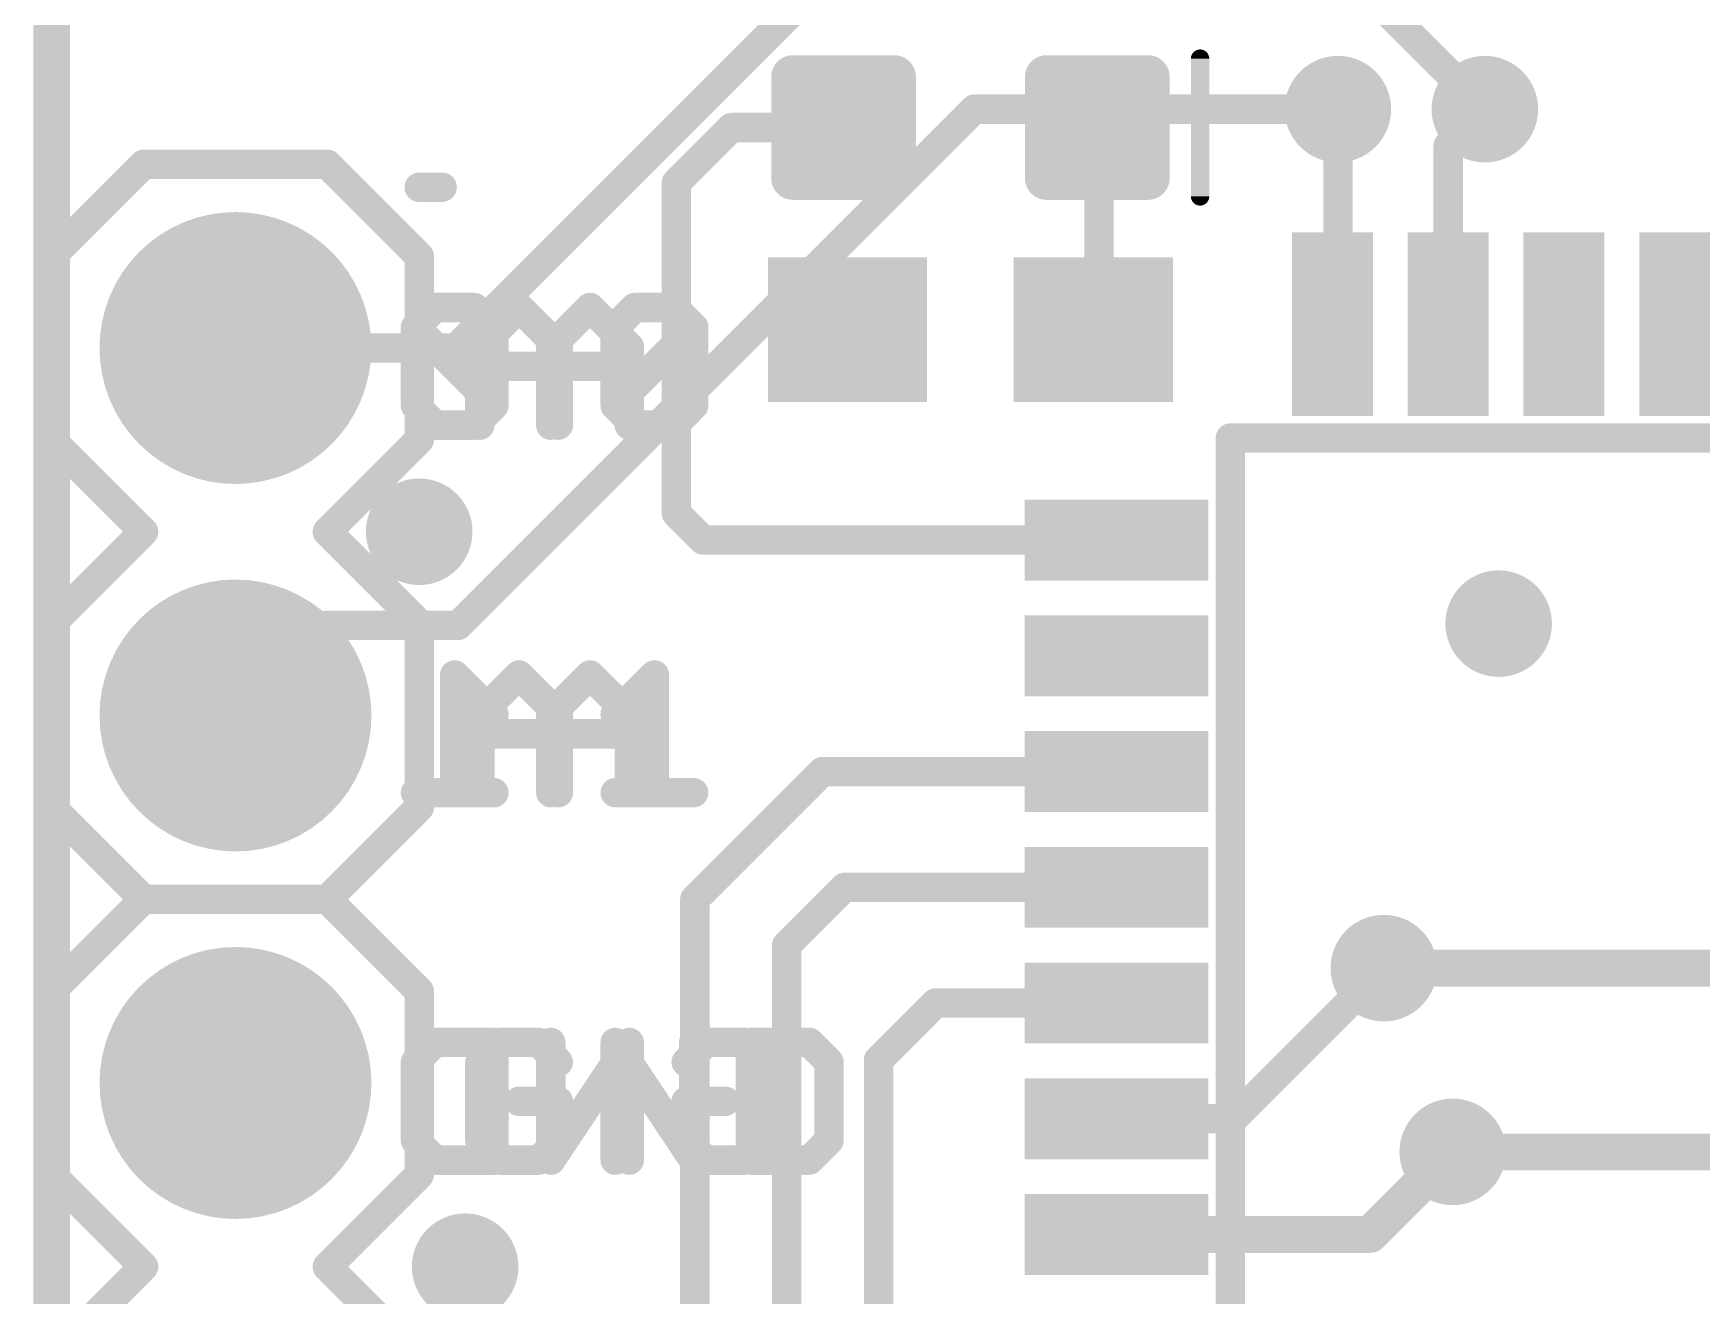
# Model space of a CAD drawing. Extents: x -11.6 to 46, y -5.8 to 74.7.
# Drawn here: x -0.13 to 11.4, y 50.6 to 59.32 of the extents above; entities that cross this region are included whole.
import ezdxf

# ---------------------------------------------------------------- set-up
doc = ezdxf.new("R2010")
doc.units = 0
for name, color, linetype in [('1', 12, 'CONTINUOUS'), ('16', 132, 'CONTINUOUS'), ('17', 110, 'CONTINUOUS'), ('18', 110, 'CONTINUOUS'), ('20', 53, 'CONTINUOUS'), ('21', 41, 'CONTINUOUS'), ('22', 40, 'CONTINUOUS'), ('49', 253, 'CONTINUOUS')]:
    doc.layers.add(name, color=color, linetype=linetype)

# ---------------------------------------------------------------- blocks, each defined once
blk = doc.blocks.new('RECT160000X160000R30')
at = {"const_width": 0.15}
blk.add_lwpolyline([(0.425, -0.35), (0.425, 0.35, 0.4142), (0.35, 0.425), (-0.35, 0.425, 0.4142), (-0.425, 0.35), (-0.425, -0.35, 0.4142), (-0.35, -0.425), (0.35, -0.425, 0.4142)], format="xyb", close=True, dxfattribs=at)
blk.add_solid([(-0.3754, -0.3754), (0.3754, -0.3754), (-0.3754, 0.3754), (0.3754, 0.3754)])
blk = doc.blocks.new('ROUNDP')
at = {"const_width": 0.5}
blk.add_lwpolyline([(0, -0.25, 1), (0, 0.25, 1), (0, -0.25)], format="xyb", dxfattribs=at)
blk = doc.blocks.new('RECT')
blk.add_solid([(-0.5, -0.5), (0.5, -0.5), (-0.5, 0.5), (0.5, 0.5)])
blk = doc.blocks.new('ROUNDV')
at = {"const_width": 0.5}
blk.add_lwpolyline([(0, -0.25, 1), (0, 0.25, 1), (0, -0.25)], format="xyb", dxfattribs=at)

msp = doc.modelspace()

# ---------------------------------------------------------------- linework, layer by layer
at = {"layer": '1'}
for points, const_width in [([(0, 0), (0, 63.5)], 0.254), ([(10.033, 58.928), (9.906, 58.801)], 0.2032), ([(8.89, 57.3529), (8.89, 58.801)], 0.2032), ([(9.6523, 58.5473), (9.906, 58.801)], 0.2032), ([(4.318, 58.293), (4.699, 58.674)], 0.2032), ([(4.699, 58.674), (5.473, 58.674)], 0.2032), ([(7.239, 58.674), (7.227, 58.674)], 0.2032), ([(7.239, 57.277), (7.239, 58.674)], 0.2032), ([(9.6523, 57.3151), (9.6523, 58.5473)], 0.2032), ([(4.318, 56.007), (4.318, 58.293)], 0.2032), ([(8.8522, 57.3151), (8.89, 57.3529)], 0.2032), ([(7.239, 57.277), (7.2, 57.277)], 0.2032), ([(4.5025, 55.8225), (4.318, 56.007)], 0.2032), ([(7.3597, 55.8225), (4.5025, 55.8225)], 0.2032), ([(5.3275, 54.2225), (4.445, 53.34)], 0.2032), ([(7.3597, 54.2225), (5.3275, 54.2225)], 0.2032), ([(5.48, 53.4225), (5.08, 53.0225)], 0.2032), ([(7.3597, 53.4225), (5.48, 53.4225)], 0.2032), ([(4.445, 53.34), (4.445, 50.165)], 0.2032), ([(5.08, 53.0225), (5.08, 48.26)], 0.2032), ([(8.1662, 51.8225), (9.2075, 52.8638)], 0.2032), ([(6.1088, 52.6225), (5.715, 52.2288)], 0.2032), ([(7.3597, 52.6225), (6.1088, 52.6225)], 0.2032), ([(5.715, 52.2288), (5.715, 46.99)], 0.2032), ([(7.3597, 51.8225), (8.1662, 51.8225)], 0.2032), ([(9.1125, 51.0225), (9.6837, 51.5938)], 0.254), ([(7.3597, 51.0225), (9.1125, 51.0225)], 0.254)]:
    msp.add_lwpolyline(points, dxfattribs=dict(at, const_width=const_width))
for points, const_width in [([(10.0689, 58.8921, 1), (9.9971, 58.9639)], 0.1016), ([(8.9408, 58.801, 1), (8.8392, 58.801)], 0.1016), ([(9.8701, 58.8369, 1), (9.9419, 58.7651)], 0.1016), ([(9.9419, 58.7651, 1), (9.8701, 58.8369)], 0.1016), ([(4.699, 58.7248, 1), (4.699, 58.6232)], 0.1016), ([(4.7349, 58.6381, 1), (4.6631, 58.7099)], 0.1016), ([(5.473, 58.6232, 1), (5.473, 58.7248)], 0.1016), ([(7.227, 58.7248, 1), (7.227, 58.6232)], 0.1016), ([(7.2898, 58.674, 1), (7.1882, 58.674)], 0.1016), ([(7.239, 58.6232, 1), (7.239, 58.7248)], 0.1016), ([(9.7031, 58.5473, 1), (9.6014, 58.5473)], 0.1016), ([(9.6163, 58.5832, 1), (9.6882, 58.5113)], 0.1016), ([(4.3688, 58.293, 1), (4.2672, 58.293)], 0.1016), ([(4.2821, 58.3289, 1), (4.3539, 58.2571)], 0.1016), ([(8.9259, 57.3169, 1), (8.8541, 57.3888)], 0.1016), ([(7.2, 57.3278, 1), (7.2, 57.2262)], 0.1016), ([(7.1882, 57.277, 1), (7.2898, 57.277)], 0.1016), ([(7.239, 57.2262, 1), (7.239, 57.3278)], 0.1016), ([(8.8163, 57.351, 1), (8.8882, 57.2792)], 0.1016), ([(8.8392, 57.3529, 1), (8.9408, 57.3529)], 0.1016), ([(9.6014, 57.3151, 1), (9.7031, 57.3151)], 0.1016), ([(4.3539, 56.0429, 1), (4.2821, 55.9711)], 0.1016), ([(4.2672, 56.007, 1), (4.3688, 56.007)], 0.1016), ([(4.5025, 55.8733, 1), (4.5025, 55.7717)], 0.1016), ([(4.4666, 55.7866, 1), (4.5384, 55.8584)], 0.1016), ([(7.3597, 55.7717, 1), (7.3597, 55.8733)], 0.1016), ([(5.3275, 54.2733, 1), (5.3275, 54.1717)], 0.1016), ([(5.3634, 54.1866, 1), (5.2916, 54.2584)], 0.1016), ([(7.3597, 54.1717, 1), (7.3597, 54.2733)], 0.1016), ([(5.48, 53.4733, 1), (5.48, 53.3717)], 0.1016), ([(5.5159, 53.3866, 1), (5.4441, 53.4584)], 0.1016), ([(7.3597, 53.3717, 1), (7.3597, 53.4733)], 0.1016), ([(4.4958, 53.34, 1), (4.3942, 53.34)], 0.1016), ([(4.4091, 53.3759, 1), (4.4809, 53.3041)], 0.1016), ([(5.1308, 53.0225, 1), (5.0292, 53.0225)], 0.1016), ([(5.0441, 53.0584, 1), (5.1159, 52.9866)], 0.1016), ([(9.2434, 52.8278, 1), (9.1716, 52.8997)], 0.1016), ([(6.1088, 52.6733, 1), (6.1088, 52.5717)], 0.1016), ([(6.1447, 52.5866, 1), (6.0728, 52.6584)], 0.1016), ([(7.3597, 52.5717, 1), (7.3597, 52.6733)], 0.1016), ([(5.7658, 52.2288, 1), (5.6642, 52.2288)], 0.1016), ([(5.6791, 52.2647, 1), (5.7509, 52.1928)], 0.1016), ([(7.3597, 51.8733, 1), (7.3597, 51.7717)], 0.1016), ([(8.1303, 51.8584, 1), (8.2022, 51.7866)], 0.1016), ([(8.1662, 51.7717, 1), (8.1662, 51.8733)], 0.1016), ([(9.7287, 51.5488, 1), (9.6388, 51.6387)], 0.127), ([(7.3597, 51.086, 1), (7.3597, 50.959)], 0.127), ([(9.0676, 51.0674, 1), (9.1574, 50.9776)], 0.127), ([(9.1125, 50.959, 1), (9.1125, 51.086)], 0.127)]:
    msp.add_lwpolyline(points, format="xyb", dxfattribs=dict(at, const_width=const_width))
at = {"layer": '16'}
for points, const_width in [([(0, 0), (0, 63.5)], 0.254), ([(5.207, 59.563), (2.794, 57.15)], 0.2032), ([(9.906, 58.801), (9.144, 59.563)], 0.2032), ([(6.377, 58.801), (2.8083, 55.2323)], 0.2032), ([(8.89, 58.801), (6.377, 58.801)], 0.2032), ([(2.794, 57.15), (1.27, 57.15)], 0.2032), ([(1.8923, 55.2323), (1.27, 54.61)], 0.2032), ([(2.8083, 55.2323), (1.8923, 55.2323)], 0.2032), ([(9.2075, 52.8638), (12.065, 52.8638)], 0.254), ([(9.6837, 51.5938), (12.3825, 51.5938)], 0.254)]:
    msp.add_lwpolyline(points, dxfattribs=dict(at, const_width=const_width))
for points, const_width in [([(6.377, 58.8518, 1), (6.377, 58.7502)], 0.1016), ([(6.4129, 58.7651, 1), (6.3411, 58.8369)], 0.1016), ([(8.89, 58.7502, 1), (8.89, 58.8518)], 0.1016), ([(9.8701, 58.7651, 1), (9.9419, 58.8369)], 0.1016), ([(1.27, 57.2008, 1), (1.27, 57.0992)], 0.1016), ([(2.7581, 57.1859, 1), (2.8299, 57.1141)], 0.1016), ([(2.794, 57.0992, 1), (2.794, 57.2008)], 0.1016), ([(1.8923, 55.2831, 1), (1.8923, 55.1815)], 0.1016), ([(1.9282, 55.1964, 1), (1.8564, 55.2682)], 0.1016), ([(2.7724, 55.2682, 1), (2.8442, 55.1964)], 0.1016), ([(2.8083, 55.1815, 1), (2.8083, 55.2831)], 0.1016), ([(1.2341, 54.6459, 1), (1.3059, 54.5741)], 0.1016), ([(9.2075, 52.9273, 1), (9.2075, 52.8003)], 0.127), ([(9.6837, 51.6572, 1), (9.6837, 51.5303)], 0.127)]:
    msp.add_lwpolyline(points, format="xyb", dxfattribs=dict(at, const_width=const_width))
at = {"layer": '20', "const_width": 0.2032}
msp.add_lwpolyline([(0, 63.5), (0, 0)], dxfattribs=at)
at = {"layer": '21'}
for points, const_width in [([(7.9375, 59.1502), (7.9375, 58.1978)], 0.127), ([(0.635, 58.42), (0, 57.785)], 0.2032), ([(1.905, 58.42), (0.635, 58.42)], 0.2032), ([(2.54, 57.785), (1.905, 58.42)], 0.2032), ([(0, 56.515), (0, 57.785)], 0.2032), ([(2.54, 57.785), (2.54, 56.515)], 0.2032), ([(2.9591, 57.1589), (3.2303, 57.4301)], 0.2032), ([(3.2303, 57.4301), (3.5014, 57.1589)], 0.2032), ([(3.8946, 57.2945), (4.0302, 57.4301)], 0.2032), ([(4.0302, 57.4301), (4.3014, 57.4301)], 0.2032), ([(4.3014, 57.4301), (4.4369, 57.2945)], 0.2032), ([(3.8946, 56.7522), (3.8946, 57.2945)], 0.2032), ([(3.8946, 56.7522), (4.4369, 57.2945)], 0.2032), ([(4.4369, 57.2945), (4.4369, 56.7522)], 0.2032), ([(2.9591, 56.6166), (2.9591, 57.1589)], 0.2032), ([(3.5014, 57.1589), (3.5014, 56.6166)], 0.2032), ([(2.9591, 57.0233), (3.5014, 57.0233)], 0.2032), ([(4.0302, 56.6166), (3.8946, 56.7522)], 0.2032), ([(4.4369, 56.7522), (4.3014, 56.6166)], 0.2032), ([(4.3014, 56.6166), (4.0302, 56.6166)], 0.2032), ([(8.1472, 56.5275), (15.1573, 56.5275)], 0.2032), ([(8.1472, 49.8725), (8.1472, 56.5275)], 0.2032), ([(0.635, 55.88), (0, 56.515)], 0.2032), ([(2.54, 56.515), (1.905, 55.88)], 0.2032), ([(0, 55.245), (0.635, 55.88)], 0.2032), ([(1.905, 55.88), (2.54, 55.245)], 0.2032), ([(0, 53.975), (0, 55.245)], 0.2032), ([(2.54, 55.245), (2.54, 53.975)], 0.2032), ([(2.9591, 54.6189), (3.2303, 54.8901)], 0.2032), ([(3.2303, 54.8901), (3.5014, 54.6189)], 0.2032), ([(3.8946, 54.6189), (4.1658, 54.8901)], 0.2032), ([(4.1658, 54.8901), (4.1658, 54.0766)], 0.2032), ([(2.9591, 54.0766), (2.9591, 54.6189)], 0.2032), ([(3.5014, 54.6189), (3.5014, 54.0766)], 0.2032), ([(2.9591, 54.4833), (3.5014, 54.4833)], 0.2032), ([(3.8946, 54.0766), (4.4369, 54.0766)], 0.2032), ([(0.635, 53.34), (0, 53.975)], 0.2032), ([(2.54, 53.975), (1.905, 53.34)], 0.2032), ([(0, 52.705), (0.635, 53.34)], 0.2032), ([(0.635, 53.34), (1.905, 53.34)], 0.2032), ([(1.905, 53.34), (0.635, 53.34)], 0.2032), ([(1.905, 53.34), (2.54, 52.705)], 0.2032), ([(0, 51.435), (0, 52.705)], 0.2032), ([(2.54, 52.705), (2.54, 51.435)], 0.2032), ([(3.0947, 52.3501), (2.9591, 52.2145)], 0.2032), ([(3.3658, 52.3501), (3.0947, 52.3501)], 0.2032), ([(3.5014, 52.2145), (3.3658, 52.3501)], 0.2032), ([(3.8946, 51.5366), (3.8946, 52.3501)], 0.2032), ([(3.8946, 52.3501), (4.4369, 51.5366)], 0.2032), ([(4.4369, 51.5366), (4.4369, 52.3501)], 0.2032), ([(4.8301, 52.3501), (4.8301, 51.5366)], 0.2032), ([(5.2369, 52.3501), (4.8301, 52.3501)], 0.2032), ([(5.3725, 52.2145), (5.2369, 52.3501)], 0.2032), ([(2.9591, 52.2145), (2.9591, 51.6722)], 0.2032), ([(5.3725, 51.6722), (5.3725, 52.2145)], 0.2032), ([(3.5014, 51.9433), (3.2303, 51.9433)], 0.2032), ([(3.5014, 51.6722), (3.5014, 51.9433)], 0.2032), ([(2.9591, 51.6722), (3.0947, 51.5366)], 0.2032), ([(3.3658, 51.5366), (3.5014, 51.6722)], 0.2032), ([(5.2369, 51.5366), (5.3725, 51.6722)], 0.2032), ([(3.0947, 51.5366), (3.3658, 51.5366)], 0.2032), ([(4.8301, 51.5366), (5.2369, 51.5366)], 0.2032), ([(0, 51.435), (0.635, 50.8)], 0.2032), ([(1.905, 50.8), (2.54, 51.435)], 0.2032), ([(0, 50.165), (0.635, 50.8)], 0.2032), ([(1.905, 50.8), (2.54, 50.165)], 0.2032)]:
    msp.add_lwpolyline(points, dxfattribs=dict(at, const_width=const_width))
for points, const_width in [([(7.9692, 59.1502, 1), (7.9058, 59.1502)], 0.0635), ([(0.635, 58.4708, 1), (0.635, 58.3692)], 0.1016), ([(0.6709, 58.3841, 1), (0.5991, 58.4559)], 0.1016), ([(1.9409, 58.4559, 1), (1.8691, 58.3841)], 0.1016), ([(1.905, 58.3692, 1), (1.905, 58.4708)], 0.1016), ([(7.9058, 58.1978, 1), (7.9692, 58.1978)], 0.0635), ([(0.0508, 57.785, 1), (-0.0508, 57.785)], 0.1016), ([(-0.0359, 57.8209, 1), (0.0359, 57.7491)], 0.1016), ([(2.5908, 57.785, 1), (2.4892, 57.785)], 0.1016), ([(2.5041, 57.7491, 1), (2.5759, 57.8209)], 0.1016), ([(3.2662, 57.466, 1), (3.1943, 57.3942)], 0.1016), ([(3.2662, 57.3942, 1), (3.1943, 57.466)], 0.1016), ([(4.0302, 57.4809, 1), (4.0302, 57.3793)], 0.1016), ([(4.0661, 57.3942, 1), (3.9943, 57.466)], 0.1016), ([(4.3373, 57.466, 1), (4.2654, 57.3942)], 0.1016), ([(4.3014, 57.3793, 1), (4.3014, 57.4809)], 0.1016), ([(3.9454, 57.2945, 1), (3.8438, 57.2945)], 0.1016), ([(3.8587, 57.3304, 1), (3.9305, 57.2586)], 0.1016), ([(4.4877, 57.2945, 1), (4.3861, 57.2945)], 0.1016), ([(4.4729, 57.2586, 1), (4.401, 57.3304)], 0.1016), ([(4.401, 57.2586, 1), (4.4729, 57.3304)], 0.1016), ([(3.0099, 57.1589, 1), (2.9083, 57.1589)], 0.1016), ([(2.9232, 57.1948, 1), (2.995, 57.123)], 0.1016), ([(3.5522, 57.1589, 1), (3.4506, 57.1589)], 0.1016), ([(3.4655, 57.123, 1), (3.5373, 57.1948)], 0.1016), ([(2.9591, 57.0741, 1), (2.9591, 56.9725)], 0.1016), ([(3.5014, 56.9725, 1), (3.5014, 57.0741)], 0.1016), ([(3.9305, 56.7881, 1), (3.8587, 56.7163)], 0.1016), ([(4.4729, 56.7163, 1), (4.401, 56.7881)], 0.1016), ([(3.8587, 56.7881, 1), (3.9305, 56.7163)], 0.1016), ([(3.8438, 56.7522, 1), (3.9454, 56.7522)], 0.1016), ([(4.3861, 56.7522, 1), (4.4877, 56.7522)], 0.1016), ([(2.9083, 56.6166, 1), (3.0099, 56.6166)], 0.1016), ([(3.4506, 56.6166, 1), (3.5522, 56.6166)], 0.1016), ([(4.0302, 56.6674, 1), (4.0302, 56.5658)], 0.1016), ([(3.9943, 56.5807, 1), (4.0661, 56.6525)], 0.1016), ([(4.2654, 56.6525, 1), (4.3373, 56.5807)], 0.1016), ([(4.3014, 56.5658, 1), (4.3014, 56.6674)], 0.1016), ([(8.1981, 56.5275, 1), (8.0964, 56.5275)], 0.1016), ([(8.1472, 56.5783, 1), (8.1472, 56.4767)], 0.1016), ([(0.0359, 56.5509, 1), (-0.0359, 56.4791)], 0.1016), ([(-0.0508, 56.515, 1), (0.0508, 56.515)], 0.1016), ([(2.4892, 56.515, 1), (2.5908, 56.515)], 0.1016), ([(2.5759, 56.4791, 1), (2.5041, 56.5509)], 0.1016), ([(0.6709, 55.8441, 1), (0.5991, 55.9159)], 0.1016), ([(0.5991, 55.8441, 1), (0.6709, 55.9159)], 0.1016), ([(1.9409, 55.9159, 1), (1.8691, 55.8441)], 0.1016), ([(1.8691, 55.9159, 1), (1.9409, 55.8441)], 0.1016), ([(0.0508, 55.245, 1), (-0.0508, 55.245)], 0.1016), ([(-0.0359, 55.2809, 1), (0.0359, 55.2091)], 0.1016), ([(2.5908, 55.245, 1), (2.4892, 55.245)], 0.1016), ([(2.5041, 55.2091, 1), (2.5759, 55.2809)], 0.1016), ([(3.2662, 54.926, 1), (3.1943, 54.8542)], 0.1016), ([(3.2662, 54.8542, 1), (3.1943, 54.926)], 0.1016), ([(4.2166, 54.8901, 1), (4.115, 54.8901)], 0.1016), ([(4.2017, 54.8542, 1), (4.1299, 54.926)], 0.1016), ([(3.0099, 54.6189, 1), (2.9083, 54.6189)], 0.1016), ([(2.9232, 54.6548, 1), (2.995, 54.583)], 0.1016), ([(3.5522, 54.6189, 1), (3.4506, 54.6189)], 0.1016), ([(3.4655, 54.583, 1), (3.5373, 54.6548)], 0.1016), ([(3.8587, 54.6548, 1), (3.9305, 54.583)], 0.1016), ([(2.9591, 54.5341, 1), (2.9591, 54.4325)], 0.1016), ([(3.5014, 54.4325, 1), (3.5014, 54.5341)], 0.1016), ([(2.9083, 54.0766, 1), (3.0099, 54.0766)], 0.1016), ([(3.4506, 54.0766, 1), (3.5522, 54.0766)], 0.1016), ([(3.8946, 54.1274, 1), (3.8946, 54.0258)], 0.1016), ([(4.115, 54.0766, 1), (4.2166, 54.0766)], 0.1016), ([(4.4369, 54.0258, 1), (4.4369, 54.1274)], 0.1016), ([(0.0359, 54.0109, 1), (-0.0359, 53.9391)], 0.1016), ([(-0.0508, 53.975, 1), (0.0508, 53.975)], 0.1016), ([(2.4892, 53.975, 1), (2.5908, 53.975)], 0.1016), ([(2.5759, 53.9391, 1), (2.5041, 54.0109)], 0.1016), ([(0.635, 53.3908, 1), (0.635, 53.2892)], 0.1016), ([(0.635, 53.3908, 1), (0.635, 53.2892)], 0.1016), ([(0.6709, 53.3041, 1), (0.5991, 53.3759)], 0.1016), ([(0.5991, 53.3041, 1), (0.6709, 53.3759)], 0.1016), ([(1.9409, 53.3759, 1), (1.8691, 53.3041)], 0.1016), ([(1.8691, 53.3759, 1), (1.9409, 53.3041)], 0.1016), ([(1.905, 53.2892, 1), (1.905, 53.3908)], 0.1016), ([(1.905, 53.2892, 1), (1.905, 53.3908)], 0.1016), ([(0.0508, 52.705, 1), (-0.0508, 52.705)], 0.1016), ([(-0.0359, 52.7409, 1), (0.0359, 52.6691)], 0.1016), ([(2.5908, 52.705, 1), (2.4892, 52.705)], 0.1016), ([(2.5041, 52.6691, 1), (2.5759, 52.7409)], 0.1016), ([(3.0947, 52.4009, 1), (3.0947, 52.2993)], 0.1016), ([(3.1306, 52.3142, 1), (3.0588, 52.386)], 0.1016), ([(3.4018, 52.386, 1), (3.3299, 52.3142)], 0.1016), ([(3.3658, 52.2993, 1), (3.3658, 52.4009)], 0.1016), ([(3.9454, 52.3501, 1), (3.8438, 52.3501)], 0.1016), ([(3.9369, 52.3783, 1), (3.8524, 52.3219)], 0.1016), ([(4.4877, 52.3501, 1), (4.3861, 52.3501)], 0.1016), ([(4.8809, 52.3501, 1), (4.7793, 52.3501)], 0.1016), ([(4.8301, 52.4009, 1), (4.8301, 52.2993)], 0.1016), ([(5.2728, 52.386, 1), (5.201, 52.3142)], 0.1016), ([(5.2369, 52.2993, 1), (5.2369, 52.4009)], 0.1016), ([(3.0099, 52.2145, 1), (2.9083, 52.2145)], 0.1016), ([(2.9232, 52.2504, 1), (2.995, 52.1786)], 0.1016), ([(3.4655, 52.1786, 1), (3.5373, 52.2504)], 0.1016), ([(5.4233, 52.2145, 1), (5.3217, 52.2145)], 0.1016), ([(5.3365, 52.1786, 1), (5.4084, 52.2504)], 0.1016), ([(3.2303, 51.9941, 1), (3.2303, 51.8925)], 0.1016), ([(3.5522, 51.9433, 1), (3.4506, 51.9433)], 0.1016), ([(3.5014, 51.8925, 1), (3.5014, 51.9941)], 0.1016), ([(2.995, 51.7081, 1), (2.9232, 51.6363)], 0.1016), ([(2.9083, 51.6722, 1), (3.0099, 51.6722)], 0.1016), ([(3.4506, 51.6722, 1), (3.5522, 51.6722)], 0.1016), ([(3.5373, 51.6363, 1), (3.4655, 51.7081)], 0.1016), ([(5.3217, 51.6722, 1), (5.4233, 51.6722)], 0.1016), ([(5.4084, 51.6363, 1), (5.3365, 51.7081)], 0.1016), ([(3.0947, 51.5874, 1), (3.0947, 51.4858)], 0.1016), ([(3.0588, 51.5007, 1), (3.1306, 51.5725)], 0.1016), ([(3.3299, 51.5725, 1), (3.4018, 51.5007)], 0.1016), ([(3.3658, 51.4858, 1), (3.3658, 51.5874)], 0.1016), ([(3.8438, 51.5366, 1), (3.9454, 51.5366)], 0.1016), ([(4.3861, 51.5366, 1), (4.4877, 51.5366)], 0.1016), ([(4.3947, 51.5084, 1), (4.4792, 51.5648)], 0.1016), ([(4.8301, 51.5874, 1), (4.8301, 51.4858)], 0.1016), ([(4.7793, 51.5366, 1), (4.8809, 51.5366)], 0.1016), ([(5.201, 51.5725, 1), (5.2728, 51.5007)], 0.1016), ([(5.2369, 51.4858, 1), (5.2369, 51.5874)], 0.1016), ([(0.0359, 51.4709, 1), (-0.0359, 51.3991)], 0.1016), ([(-0.0508, 51.435, 1), (0.0508, 51.435)], 0.1016), ([(2.4892, 51.435, 1), (2.5908, 51.435)], 0.1016), ([(2.5759, 51.3991, 1), (2.5041, 51.4709)], 0.1016), ([(0.6709, 50.7641, 1), (0.5991, 50.8359)], 0.1016), ([(0.5991, 50.7641, 1), (0.6709, 50.8359)], 0.1016), ([(1.9409, 50.8359, 1), (1.8691, 50.7641)], 0.1016), ([(1.8691, 50.8359, 1), (1.9409, 50.7641)], 0.1016)]:
    msp.add_lwpolyline(points, format="xyb", dxfattribs=dict(at, const_width=const_width))
at = {"layer": '22', "const_width": 0.2032}
for points in [[(2.6497, 57.4301), (2.5141, 57.2945)], [(2.9208, 57.4301), (2.6497, 57.4301)], [(3.0564, 57.2945), (2.9208, 57.4301)], [(3.7208, 57.4301), (3.4496, 57.1589)], [(3.9919, 57.1589), (3.7208, 57.4301)], [(2.5141, 57.2945), (2.5141, 56.7522)], [(3.0564, 56.7522), (2.5141, 57.2945)], [(3.0564, 56.7522), (3.0564, 57.2945)], [(3.4496, 57.1589), (3.4496, 56.6166)], [(3.9919, 56.6166), (3.9919, 57.1589)], [(3.9919, 57.0233), (3.4496, 57.0233)], [(2.5141, 56.7522), (2.6497, 56.6166)], [(2.9208, 56.6166), (3.0564, 56.7522)], [(2.6497, 56.6166), (2.9208, 56.6166)], [(3.0564, 54.6189), (2.7853, 54.8901)], [(2.7853, 54.8901), (2.7853, 54.0766)], [(3.7208, 54.8901), (3.4496, 54.6189)], [(3.9919, 54.6189), (3.7208, 54.8901)], [(3.4496, 54.6189), (3.4496, 54.0766)], [(3.9919, 54.0766), (3.9919, 54.6189)], [(3.9919, 54.4833), (3.4496, 54.4833)], [(3.0564, 54.0766), (2.5141, 54.0766)], [(2.5141, 52.2145), (2.6497, 52.3501)], [(2.6497, 52.3501), (3.0564, 52.3501)], [(3.0564, 52.3501), (3.0564, 51.5366)], [(3.9919, 52.3501), (3.4496, 51.5366)], [(3.4496, 51.5366), (3.4496, 52.3501)], [(3.9919, 51.5366), (3.9919, 52.3501)], [(4.3851, 52.2145), (4.5207, 52.3501)], [(4.5207, 52.3501), (4.7919, 52.3501)], [(4.7919, 52.3501), (4.9275, 52.2145)], [(2.5141, 51.6722), (2.5141, 52.2145)], [(4.9275, 52.2145), (4.9275, 51.6722)], [(4.3851, 51.6722), (4.3851, 51.9433)], [(4.3851, 51.9433), (4.6563, 51.9433)], [(2.6497, 51.5366), (2.5141, 51.6722)], [(4.5207, 51.5366), (4.3851, 51.6722)], [(4.9275, 51.6722), (4.7919, 51.5366)], [(3.0564, 51.5366), (2.6497, 51.5366)], [(4.7919, 51.5366), (4.5207, 51.5366)]]:
    msp.add_lwpolyline(points, dxfattribs=at)
at = {"layer": '22', "const_width": 0.1016}
for points in [[(2.6497, 57.4809, 1), (2.6497, 57.3793)], [(2.6856, 57.3942, 1), (2.6138, 57.466)], [(2.9568, 57.466, 1), (2.8849, 57.3942)], [(2.9208, 57.3793, 1), (2.9208, 57.4809)], [(3.7567, 57.466, 1), (3.6849, 57.3942)], [(3.7567, 57.3942, 1), (3.6849, 57.466)], [(2.5649, 57.2945, 1), (2.4633, 57.2945)], [(2.55, 57.3304, 1), (2.4782, 57.2586)], [(2.4782, 57.3304, 1), (2.55, 57.2586)], [(3.1072, 57.2945, 1), (3.0056, 57.2945)], [(3.0205, 57.2586, 1), (3.0923, 57.3304)], [(3.5004, 57.1589, 1), (3.3988, 57.1589)], [(3.4137, 57.1948, 1), (3.4855, 57.123)], [(4.0427, 57.1589, 1), (3.9411, 57.1589)], [(3.956, 57.123, 1), (4.0279, 57.1948)], [(3.4496, 57.0741, 1), (3.4496, 56.9725)], [(3.9919, 56.9725, 1), (3.9919, 57.0741)], [(2.55, 56.7881, 1), (2.4782, 56.7163)], [(3.0923, 56.7163, 1), (3.0205, 56.7881)], [(2.4633, 56.7522, 1), (2.5649, 56.7522)], [(3.0056, 56.7522, 1), (3.1072, 56.7522)], [(3.0205, 56.7163, 1), (3.0923, 56.7881)], [(2.6497, 56.6674, 1), (2.6497, 56.5658)], [(2.6138, 56.5807, 1), (2.6856, 56.6525)], [(2.8849, 56.6525, 1), (2.9568, 56.5807)], [(2.9208, 56.5658, 1), (2.9208, 56.6674)], [(3.3988, 56.6166, 1), (3.5004, 56.6166)], [(3.9411, 56.6166, 1), (4.0427, 56.6166)], [(2.8212, 54.926, 1), (2.7493, 54.8542)], [(2.8361, 54.8901, 1), (2.7345, 54.8901)], [(3.7567, 54.926, 1), (3.6849, 54.8542)], [(3.7567, 54.8542, 1), (3.6849, 54.926)], [(3.0205, 54.583, 1), (3.0923, 54.6548)], [(3.5004, 54.6189, 1), (3.3988, 54.6189)], [(3.4137, 54.6548, 1), (3.4855, 54.583)], [(4.0427, 54.6189, 1), (3.9411, 54.6189)], [(3.956, 54.583, 1), (4.0279, 54.6548)], [(3.4496, 54.5341, 1), (3.4496, 54.4325)], [(3.9919, 54.4325, 1), (3.9919, 54.5341)], [(2.5141, 54.1274, 1), (2.5141, 54.0258)], [(2.7345, 54.0766, 1), (2.8361, 54.0766)], [(3.0564, 54.0258, 1), (3.0564, 54.1274)], [(3.3988, 54.0766, 1), (3.5004, 54.0766)], [(3.9411, 54.0766, 1), (4.0427, 54.0766)], [(2.6497, 52.4009, 1), (2.6497, 52.2993)], [(2.6856, 52.3142, 1), (2.6138, 52.386)], [(3.1072, 52.3501, 1), (3.0056, 52.3501)], [(3.0564, 52.2993, 1), (3.0564, 52.4009)], [(3.5004, 52.3501, 1), (3.3988, 52.3501)], [(4.0427, 52.3501, 1), (3.9411, 52.3501)], [(4.0342, 52.3219, 1), (3.9497, 52.3783)], [(4.5207, 52.4009, 1), (4.5207, 52.2993)], [(4.5566, 52.3142, 1), (4.4848, 52.386)], [(4.8278, 52.386, 1), (4.756, 52.3142)], [(4.7919, 52.2993, 1), (4.7919, 52.4009)], [(2.5649, 52.2145, 1), (2.4633, 52.2145)], [(2.4782, 52.2504, 1), (2.55, 52.1786)], [(4.3492, 52.2504, 1), (4.421, 52.1786)], [(4.9783, 52.2145, 1), (4.8767, 52.2145)], [(4.8915, 52.1786, 1), (4.9634, 52.2504)], [(4.4359, 51.9433, 1), (4.3343, 51.9433)], [(4.3851, 51.9941, 1), (4.3851, 51.8925)], [(4.6563, 51.8925, 1), (4.6563, 51.9941)], [(2.55, 51.7081, 1), (2.4782, 51.6363)], [(2.4633, 51.6722, 1), (2.5649, 51.6722)], [(4.421, 51.7081, 1), (4.3492, 51.6363)], [(4.3343, 51.6722, 1), (4.4359, 51.6722)], [(4.8767, 51.6722, 1), (4.9783, 51.6722)], [(4.9634, 51.6363, 1), (4.8915, 51.7081)], [(2.6497, 51.5874, 1), (2.6497, 51.4858)], [(2.6138, 51.5007, 1), (2.6856, 51.5725)], [(3.0056, 51.5366, 1), (3.1072, 51.5366)], [(3.0564, 51.4858, 1), (3.0564, 51.5874)], [(3.4073, 51.5648, 1), (3.4919, 51.5084)], [(3.3988, 51.5366, 1), (3.5004, 51.5366)], [(3.9411, 51.5366, 1), (4.0427, 51.5366)], [(4.5207, 51.5874, 1), (4.5207, 51.4858)], [(4.4848, 51.5007, 1), (4.5566, 51.5725)], [(4.756, 51.5725, 1), (4.8278, 51.5007)], [(4.7919, 51.4858, 1), (4.7919, 51.5874)]]:
    msp.add_lwpolyline(points, format="xyb", dxfattribs=at)
at = {"layer": '49', "const_width": 0.2032}
msp.add_lwpolyline([(2.54, 58.2613), (2.6987, 58.2613)], dxfattribs=at)
at = {"layer": '49', "const_width": 0.1016}
for points in [[(2.54, 58.3121, 1), (2.54, 58.2105)], [(2.6987, 58.2105, 1), (2.6987, 58.3121)]]:
    msp.add_lwpolyline(points, format="xyb", dxfattribs=at)

# ---------------------------------------------------------------- block references
at = {"layer": '1', "rotation": 270}
for p in [(5.473, 58.674), (7.227, 58.674)]:
    msp.add_blockref('RECT160000X160000R30', p, dxfattribs=at)
at = {"layer": '1', "rotation": 90}
for p, xscale, yscale in [((8.8522, 57.3151), 1.27, 0.5588), ((9.6523, 57.3151), 1.27, 0.5588), ((10.4523, 57.3151), 1.27, 0.5588), ((11.2523, 57.3151), 1.27, 0.5588), ((7.3597, 55.8225), 0.5588, 1.27), ((7.3597, 55.0225), 0.5588, 1.27), ((7.3597, 54.2225), 0.5588, 1.27), ((7.3597, 53.4225), 0.5588, 1.27), ((7.3597, 52.6225), 0.5588, 1.27), ((7.3597, 51.8225), 0.5588, 1.27), ((7.3597, 51.0225), 0.5588, 1.27)]:
    msp.add_blockref('RECT', p, dxfattribs=dict(at, xscale=xscale, yscale=yscale))
at = {"layer": '1', "xscale": 1.1}
for p in [(5.5, 57.277), (7.2, 57.277)]:
    msp.add_blockref('RECT', p, dxfattribs=at)
at = {"layer": '17', "xscale": 1.8796, "yscale": 1.8796}
for p in [(1.27, 57.15), (1.27, 57.15), (1.27, 54.61), (1.27, 54.61)]:
    msp.add_blockref('ROUNDP', p, dxfattribs=at)
at = {"layer": '17', "xscale": 1.8796, "yscale": 1.8796, "rotation": 180}
msp.add_blockref('ROUNDP', (1.27, 52.07), dxfattribs=at)
msp.add_blockref('ROUNDP', (1.27, 52.07), dxfattribs=at)
at = {"layer": '18', "xscale": 0.7366, "yscale": 0.7366}
for p in [(8.89, 58.801), (8.89, 58.801), (9.906, 58.801), (9.906, 58.801), (2.54, 55.88), (2.54, 55.88), (10.0013, 55.245), (10.0013, 55.245), (9.2075, 52.8638), (9.2075, 52.8638), (9.6837, 51.5938), (9.6837, 51.5938), (2.8575, 50.8), (2.8575, 50.8)]:
    msp.add_blockref('ROUNDV', p, dxfattribs=at)

doc.saveas('drawing.dxf')
